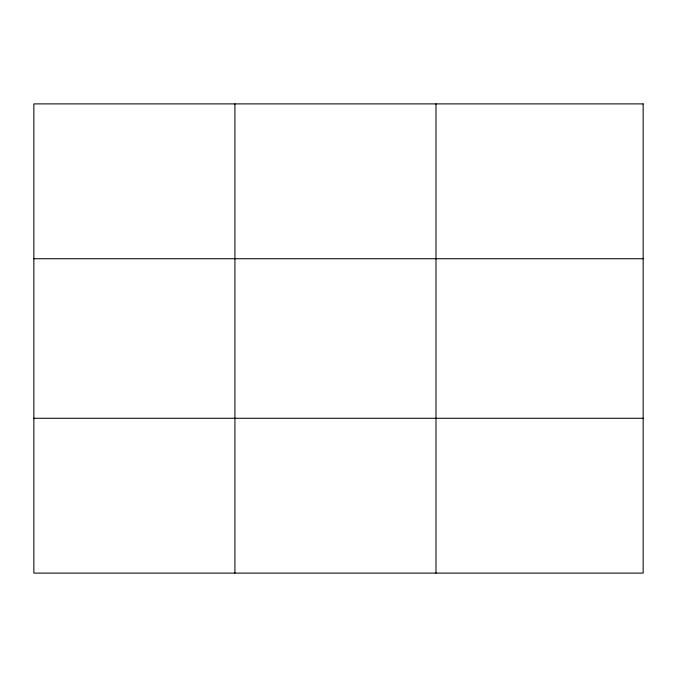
<?xml version="1.0" encoding="UTF-8"?>
<svg xmlns="http://www.w3.org/2000/svg" width="677" height="677" viewBox="0 0 677 677"><rect width="100%" height="100%" fill="white"/><g stroke="black" fill="none" stroke-linecap="round" stroke-linejoin="round"><path stroke-width="1.02" d="M234.919 103.894L234.919 573.106M435.988 103.894L435.988 573.106M33.85 258.732L643.15 258.732M33.85 418.268L643.15 418.268M643.15 103.894L643.15 573.106L33.85 573.106L33.85 103.894L643.15 103.894"/></g></svg>
